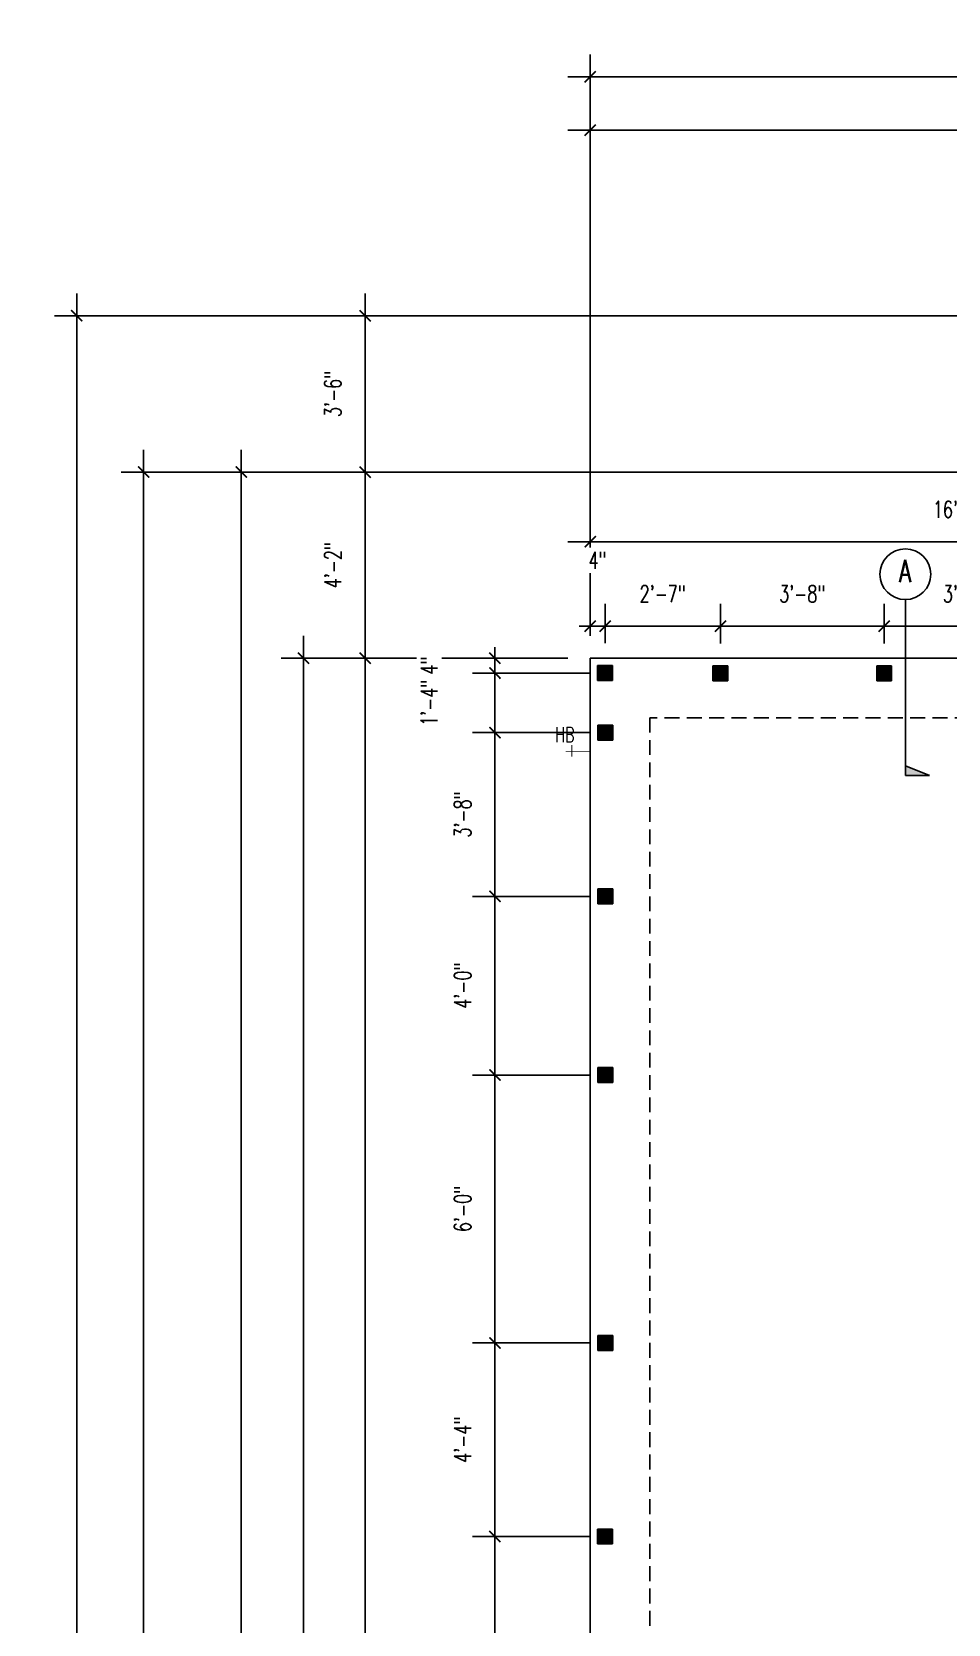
# Model space of a CAD drawing. Header units: inches. Extents: x -25328 to 8149, y -5530 to 4336.
# Drawn here: x -1619.8 to -1373.6, y 2278.3 to 2706.1 of the extents above; entities that cross this region are included whole.
import ezdxf

# ---------------------------------------------------------------- set-up
doc = ezdxf.new("R2010")
doc.units = ezdxf.units.IN
doc.header["$LTSCALE"] = 16
doc.header["$MEASUREMENT"] = 0
doc.linetypes.add('HIDDEN', pattern=[0.375, 0.25, -0.125])
doc.layers.get('0').update_dxf_attribs({"linetype": 'CONTINUOUS'})
doc.layers.get('DEFPOINTS').update_dxf_attribs({"linetype": 'CONTINUOUS'})
for name, color, linetype in [('CELLS', 165, 'CONTINUOUS'), ('CONC', 3, 'CONTINUOUS'), ('DIM', 5, 'CONTINUOUS'), ('DIMS', 5, 'CONTINUOUS'), ('PLUMBING', 4, 'CONTINUOUS'), ('TEXT', 11, 'CONTINUOUS'), ('WALLS EXT', 6, 'CONTINUOUS'), ('WALLS INT', 6, 'CONTINUOUS')]:
    doc.layers.add(name, color=color, linetype=linetype)
doc.styles.add('PAYTAS RM', font='romans.shx', dxfattribs={"width": 0.7, "height": 4.5})
doc.styles.add('PAYTS NOTES', font='romans.shx', dxfattribs={"width": 0.7, "height": 4.5})
doc.dimstyles.new('DIM- PAYTAS', dxfattribs={"dimscale": 48, "dimtxt": 0.1, "dimasz": 0.0625, "dimexe": 0.125, "dimexo": 0.125, "dimgap": 0.125, "dimtad": 1, "dimdec": 1, "dimzin": 3, "dimdsep": 46, "dimlunit": 4, "dimtxsty": 'PAYTAS RM', "dimblk": 'ARCHTICK', "dimcen": 0.09, "dimdle": 0.125, "dimclrd": 5, "dimclre": 5, "dimclrt": 11, "dimadec": 0, "dimazin": 0, "dimtfac": 1, "dimtdec": 1, "dimtofl": 0, "dimtmove": 2, "dimatfit": 3, "dimfxl": 0, "dimfrac": 2, "dimtolj": 1, "dimtzin": 3, "dimarcsym": 0})

# ---------------------------------------------------------------- blocks, each defined once
blk = doc.blocks.new('CELL')
at = {"layer": 'CELLS', "linetype": 'Continuous'}
for p, q in [((-1.99, -1.89), (-1.99, 2.11)), ((-1.99, 2.11), (2.01, 2.11)), ((2.01, 2.11), (2.01, -1.89)), ((2.01, -1.89), (-1.99, -1.89))]:
    blk.add_line(p, q, dxfattribs=at)
for points in [[(-1.99, 2.11), (-1.99, -1.89), (2.01, 2.11), (-0.07, -1.89)], [(2.01, 2.11), (-0.07, -1.89), (2.01, -0.79), (1.71, -1.89)], [(2.01, -0.79), (1.71, -1.89), (2.01, -1.89)]]:
    blk.add_solid(points, dxfattribs=at)
blk = doc.blocks.new('_ArchTick')
at = {"color": 0, "linetype": 'ByBlock', "const_width": 0.15}
blk.add_lwpolyline([(-0.5, -0.5), (0.5, 0.5)], dxfattribs=at)
blk = doc.blocks.new('*D1181')
at = {"layer": 'DEFPOINTS', "color": 0, "transparency": 16777216}
for p in [(-1267.8, 2569.12), (-1469.8, 2537.81), (-1267.8, 2537.81)]:
    blk.add_point(p, dxfattribs=at)
at = {"layer": 'DIM', "color": 5, "lineweight": -2, "transparency": 16777216}
for p, q in [((-1469.8, 2543.81), (-1469.8, 2575.12)), ((-1267.8, 2543.81), (-1267.8, 2575.12)), ((-1475.8, 2569.12), (-1261.8, 2569.12))]:
    blk.add_line(p, q, dxfattribs=at)
at = {"layer": 'DIM', "color": 5, "lineweight": -2, "transparency": 16777216, "xscale": 3, "yscale": 3, "zscale": 3, "rotation": 180}
blk.add_blockref('_ArchTick', (-1469.8, 2569.12), dxfattribs=at)
at = {"layer": 'DIM', "color": 5, "lineweight": -2, "transparency": 16777216, "xscale": 3, "yscale": 3, "zscale": 3}
blk.add_blockref('_ArchTick', (-1267.8, 2569.12), dxfattribs=at)
at = {"layer": 'DIM', "color": 11, "transparency": 16777216, "insert": (-1368.8, 2577.79), "char_height": 4.5, "attachment_point": 5, "style": 'PAYTAS RM'}
blk.add_mtext('\\A1;16\'-10"', dxfattribs=at)
blk = doc.blocks.new('*D1176')
at = {"layer": 'DEFPOINTS', "color": 0, "transparency": 16777216}
for p in [(-1530.28, 2537.81), (-1469.8, 2537.81), (-1495.29, 1901.81)]:
    blk.add_point(p, dxfattribs=at)
at = {"layer": 'DIMS', "color": 5, "lineweight": -2, "transparency": 16777216}
for p, q in [((-1530.28, 1895.81), (-1530.28, 2543.81)), ((-1475.8, 2537.81), (-1536.28, 2537.81)), ((-1501.29, 1901.81), (-1536.28, 1901.81))]:
    blk.add_line(p, q, dxfattribs=at)
at = {"layer": 'DIMS', "color": 5, "lineweight": -2, "transparency": 16777216, "xscale": 3, "yscale": 3, "zscale": 3}
for p, rotation in [((-1530.28, 2537.81), 90), ((-1530.28, 1901.81), 270)]:
    blk.add_blockref('_ArchTick', p, dxfattribs=dict(at, rotation=rotation))
at = {"layer": 'DIMS', "color": 11, "transparency": 16777216, "insert": (-1538.95, 2219.81), "char_height": 4.5, "attachment_point": 5, "rotation": 90, "style": 'PAYTAS RM'}
blk.add_mtext('\\A1;53\'-0"', dxfattribs=at)
blk = doc.blocks.new('*D1188')
at = {"layer": 'DEFPOINTS', "color": 0, "transparency": 16777216}
for p in [(-1546.81, 2537.81), (-1518.35, 2537.81), (-1485.01, 1885.81)]:
    blk.add_point(p, dxfattribs=at)
at = {"layer": 'WALLS INT', "color": 5, "lineweight": -2, "transparency": 16777216}
for p, q in [((-1546.81, 1879.81), (-1546.81, 2543.81)), ((-1524.35, 2537.81), (-1552.81, 2537.81)), ((-1491.01, 1885.81), (-1552.81, 1885.81))]:
    blk.add_line(p, q, dxfattribs=at)
at = {"layer": 'WALLS INT', "color": 5, "lineweight": -2, "transparency": 16777216, "xscale": 3, "yscale": 3, "zscale": 3}
for p, rotation in [((-1546.81, 2537.81), 90), ((-1546.81, 1885.81), 270)]:
    blk.add_blockref('_ArchTick', p, dxfattribs=dict(at, rotation=rotation))
at = {"layer": 'WALLS INT', "color": 11, "transparency": 16777216, "insert": (-1555.49, 2211.81), "char_height": 4.5, "attachment_point": 5, "rotation": 90, "style": 'PAYTAS RM', "bg_fill": 3, "box_fill_scale": 1.25, "bg_fill_color": 256, "bg_fill_true_color": 13158600, "bg_fill_transparency": 0}
blk.add_mtext('\\A1;54\'-4"', dxfattribs=at)
blk = doc.blocks.new('*D1189')
at = {"layer": 'DEFPOINTS', "color": 0, "transparency": 16777216}
for p in [(-1275.8, 2587.81), (-1530.28, 2537.81), (-1515.13, 2537.81)]:
    blk.add_point(p, dxfattribs=at)
at = {"layer": 'WALLS INT', "color": 5, "lineweight": -2, "transparency": 16777216}
for p, q in [((-1530.28, 2593.81), (-1530.28, 2531.81)), ((-1281.8, 2587.81), (-1536.28, 2587.81)), ((-1521.13, 2537.81), (-1536.28, 2537.81))]:
    blk.add_line(p, q, dxfattribs=at)
at = {"layer": 'WALLS INT', "color": 5, "lineweight": -2, "transparency": 16777216, "xscale": 3, "yscale": 3, "zscale": 3}
for p, rotation in [((-1530.28, 2587.81), 90), ((-1530.28, 2537.81), 270)]:
    blk.add_blockref('_ArchTick', p, dxfattribs=dict(at, rotation=rotation))
at = {"layer": 'WALLS INT', "color": 11, "transparency": 16777216, "insert": (-1538.95, 2562.81), "char_height": 4.5, "attachment_point": 5, "rotation": 90, "style": 'PAYTAS RM', "bg_fill": 3, "box_fill_scale": 1.25, "bg_fill_color": 256, "bg_fill_true_color": 13158600, "bg_fill_transparency": 0}
blk.add_mtext('\\A1;4\'-2"', dxfattribs=at)
blk = doc.blocks.new('*D1190')
at = {"layer": 'DEFPOINTS', "color": 0, "transparency": 16777216}
for p in [(-1518.31, 2587.81), (-1563.56, 1885.81), (-1441.83, 1885.81)]:
    blk.add_point(p, dxfattribs=at)
at = {"layer": 'WALLS INT', "color": 5, "lineweight": -2, "transparency": 16777216}
for p, q in [((-1563.56, 2593.81), (-1563.56, 1879.81)), ((-1524.31, 2587.81), (-1569.56, 2587.81)), ((-1447.83, 1885.81), (-1569.56, 1885.81))]:
    blk.add_line(p, q, dxfattribs=at)
at = {"layer": 'WALLS INT', "color": 5, "lineweight": -2, "transparency": 16777216, "xscale": 3, "yscale": 3, "zscale": 3}
for p, rotation in [((-1563.56, 2587.81), 90), ((-1563.56, 1885.81), 270)]:
    blk.add_blockref('_ArchTick', p, dxfattribs=dict(at, rotation=rotation))
at = {"layer": 'WALLS INT', "color": 11, "transparency": 16777216, "insert": (-1572.23, 2236.81), "char_height": 4.5, "attachment_point": 5, "rotation": 90, "style": 'PAYTAS RM', "bg_fill": 3, "box_fill_scale": 1.25, "bg_fill_color": 256, "bg_fill_true_color": 13158600, "bg_fill_transparency": 0}
blk.add_mtext('\\A1;58\'-6"', dxfattribs=at)
blk = doc.blocks.new('*D1193')
at = {"layer": 'DEFPOINTS', "color": 0, "transparency": 16777216}
for p in [(-1589.8, 2587.81), (-1496.76, 2587.81), (-1394.74, 1501.81)]:
    blk.add_point(p, dxfattribs=at)
at = {"layer": 'WALLS INT', "color": 5, "lineweight": -2, "transparency": 16777216}
for p, q in [((-1589.8, 1495.81), (-1589.8, 2593.81)), ((-1502.76, 2587.81), (-1595.8, 2587.81)), ((-1400.74, 1501.81), (-1595.8, 1501.81))]:
    blk.add_line(p, q, dxfattribs=at)
at = {"layer": 'WALLS INT', "color": 5, "lineweight": -2, "transparency": 16777216, "xscale": 3, "yscale": 3, "zscale": 3}
for p, rotation in [((-1589.8, 2587.81), 90), ((-1589.8, 1501.81), 270)]:
    blk.add_blockref('_ArchTick', p, dxfattribs=dict(at, rotation=rotation))
at = {"layer": 'WALLS INT', "color": 11, "transparency": 16777216, "insert": (-1598.47, 2044.81), "char_height": 4.5, "attachment_point": 5, "rotation": 90, "style": 'PAYTAS RM', "bg_fill": 3, "box_fill_scale": 1.25, "bg_fill_color": 256, "bg_fill_true_color": 13158600, "bg_fill_transparency": 0}
blk.add_mtext('\\A1;90\'-6"', dxfattribs=at)
blk = doc.blocks.new('*D1213')
at = {"layer": 'DEFPOINTS', "color": 0, "transparency": 16777216}
for p in [(-683.8, 2679.71), (-683.8, 2629.81), (-1469.8, 2537.81)]:
    blk.add_point(p, dxfattribs=at)
at = {"layer": 'DIM', "color": 5, "lineweight": -2, "transparency": 16777216}
for p, q in [((-1469.8, 2543.81), (-1469.8, 2685.71)), ((-683.8, 2635.81), (-683.8, 2685.71)), ((-1475.8, 2679.71), (-677.8, 2679.71))]:
    blk.add_line(p, q, dxfattribs=at)
at = {"layer": 'DIM', "color": 5, "lineweight": -2, "transparency": 16777216, "xscale": 3, "yscale": 3, "zscale": 3, "rotation": 180}
blk.add_blockref('_ArchTick', (-1469.8, 2679.71), dxfattribs=at)
at = {"layer": 'DIM', "color": 5, "lineweight": -2, "transparency": 16777216, "xscale": 3, "yscale": 3, "zscale": 3}
blk.add_blockref('_ArchTick', (-683.8, 2679.71), dxfattribs=at)
at = {"layer": 'DIM', "color": 11, "transparency": 16777216, "insert": (-1076.8, 2688.39), "char_height": 4.5, "attachment_point": 5, "style": 'PAYTAS RM', "bg_fill": 3, "box_fill_scale": 1.25, "bg_fill_color": 256, "bg_fill_true_color": 13158600, "bg_fill_transparency": 0}
blk.add_mtext('\\A1;65\'-6"', dxfattribs=at)
blk = doc.blocks.new('*D1270')
at = {"layer": 'DEFPOINTS', "color": 0, "transparency": 16777216}
for p in [(-1495.4, 2301.81), (-1463.8, 2301.81), (-1463.8, 2229.81)]:
    blk.add_point(p, dxfattribs=at)
at = {"layer": 'DIM', "color": 5, "lineweight": -2, "transparency": 16777216}
for p, q in [((-1495.4, 2223.81), (-1495.4, 2307.81)), ((-1469.8, 2301.81), (-1501.4, 2301.81)), ((-1469.8, 2229.81), (-1501.4, 2229.81))]:
    blk.add_line(p, q, dxfattribs=at)
at = {"layer": 'DIM', "color": 5, "lineweight": -2, "transparency": 16777216, "xscale": 3, "yscale": 3, "zscale": 3}
for p, rotation in [((-1495.4, 2301.81), 90), ((-1495.4, 2229.81), 270)]:
    blk.add_blockref('_ArchTick', p, dxfattribs=dict(at, rotation=rotation))
at = {"layer": 'DIM', "color": 11, "transparency": 16777216, "insert": (-1504.08, 2265.81), "char_height": 4.5, "attachment_point": 5, "rotation": 90, "style": 'PAYTAS RM', "bg_fill": 3, "box_fill_scale": 1.25, "bg_fill_color": 256, "bg_fill_true_color": 13158600, "bg_fill_transparency": 0}
blk.add_mtext('\\A1;6\'-0"', dxfattribs=at)
blk = doc.blocks.new('*D1271')
at = {"layer": 'DEFPOINTS', "color": 0, "transparency": 16777216}
for p in [(-1495.4, 2353.81), (-1463.74, 2353.81), (-1463.8, 2301.81)]:
    blk.add_point(p, dxfattribs=at)
at = {"layer": 'DIM', "color": 5, "lineweight": -2, "transparency": 16777216}
for p, q in [((-1495.4, 2295.81), (-1495.4, 2359.81)), ((-1469.74, 2353.81), (-1501.4, 2353.81)), ((-1469.8, 2301.81), (-1501.4, 2301.81))]:
    blk.add_line(p, q, dxfattribs=at)
at = {"layer": 'DIM', "color": 5, "lineweight": -2, "transparency": 16777216, "xscale": 3, "yscale": 3, "zscale": 3}
for p, rotation in [((-1495.4, 2353.81), 90), ((-1495.4, 2301.81), 270)]:
    blk.add_blockref('_ArchTick', p, dxfattribs=dict(at, rotation=rotation))
at = {"layer": 'DIM', "color": 11, "transparency": 16777216, "insert": (-1504.08, 2327.81), "char_height": 4.5, "attachment_point": 5, "rotation": 90, "style": 'PAYTAS RM', "bg_fill": 3, "box_fill_scale": 1.25, "bg_fill_color": 256, "bg_fill_true_color": 13158600, "bg_fill_transparency": 0}
blk.add_mtext('\\A1;4\'-4"', dxfattribs=at)
blk = doc.blocks.new('*D1272')
at = {"layer": 'DEFPOINTS', "color": 0, "transparency": 16777216}
for p in [(-1495.4, 2425.81), (-1463.74, 2425.81), (-1463.74, 2353.81)]:
    blk.add_point(p, dxfattribs=at)
at = {"layer": 'DIM', "color": 5, "lineweight": -2, "transparency": 16777216}
for p, q in [((-1495.4, 2347.81), (-1495.4, 2431.81)), ((-1469.74, 2425.81), (-1501.4, 2425.81)), ((-1469.74, 2353.81), (-1501.4, 2353.81))]:
    blk.add_line(p, q, dxfattribs=at)
at = {"layer": 'DIM', "color": 5, "lineweight": -2, "transparency": 16777216, "xscale": 3, "yscale": 3, "zscale": 3}
for p, rotation in [((-1495.4, 2425.81), 90), ((-1495.4, 2353.81), 270)]:
    blk.add_blockref('_ArchTick', p, dxfattribs=dict(at, rotation=rotation))
at = {"layer": 'DIM', "color": 11, "transparency": 16777216, "insert": (-1504.08, 2389.81), "char_height": 4.5, "attachment_point": 5, "rotation": 90, "style": 'PAYTAS RM', "bg_fill": 3, "box_fill_scale": 1.25, "bg_fill_color": 256, "bg_fill_true_color": 13158600, "bg_fill_transparency": 0}
blk.add_mtext('\\A1;6\'-0"', dxfattribs=at)
blk = doc.blocks.new('*D1273')
at = {"layer": 'DEFPOINTS', "color": 0, "transparency": 16777216}
for p in [(-1495.4, 2473.81), (-1463.74, 2473.81), (-1463.74, 2425.81)]:
    blk.add_point(p, dxfattribs=at)
at = {"layer": 'DIM', "color": 5, "lineweight": -2, "transparency": 16777216}
for p, q in [((-1495.4, 2419.81), (-1495.4, 2479.81)), ((-1469.74, 2473.81), (-1501.4, 2473.81)), ((-1469.74, 2425.81), (-1501.4, 2425.81))]:
    blk.add_line(p, q, dxfattribs=at)
at = {"layer": 'DIM', "color": 5, "lineweight": -2, "transparency": 16777216, "xscale": 3, "yscale": 3, "zscale": 3}
for p, rotation in [((-1495.4, 2473.81), 90), ((-1495.4, 2425.81), 270)]:
    blk.add_blockref('_ArchTick', p, dxfattribs=dict(at, rotation=rotation))
at = {"layer": 'DIM', "color": 11, "transparency": 16777216, "insert": (-1504.08, 2449.81), "char_height": 4.5, "attachment_point": 5, "rotation": 90, "style": 'PAYTAS RM', "bg_fill": 3, "box_fill_scale": 1.25, "bg_fill_color": 256, "bg_fill_true_color": 13158600, "bg_fill_transparency": 0}
blk.add_mtext('\\A1;4\'-0"', dxfattribs=at)
blk = doc.blocks.new('*D1274')
at = {"layer": 'DEFPOINTS', "color": 0, "transparency": 16777216}
for p in [(-1495.4, 2517.81), (-1463.74, 2517.81), (-1463.74, 2473.81)]:
    blk.add_point(p, dxfattribs=at)
at = {"layer": 'DIM', "color": 5, "lineweight": -2, "transparency": 16777216}
for p, q in [((-1495.4, 2467.81), (-1495.4, 2523.81)), ((-1469.74, 2517.81), (-1501.4, 2517.81)), ((-1469.74, 2473.81), (-1501.4, 2473.81))]:
    blk.add_line(p, q, dxfattribs=at)
at = {"layer": 'DIM', "color": 5, "lineweight": -2, "transparency": 16777216, "xscale": 3, "yscale": 3, "zscale": 3}
for p, rotation in [((-1495.4, 2517.81), 90), ((-1495.4, 2473.81), 270)]:
    blk.add_blockref('_ArchTick', p, dxfattribs=dict(at, rotation=rotation))
at = {"layer": 'DIM', "color": 11, "transparency": 16777216, "insert": (-1504.08, 2495.81), "char_height": 4.5, "attachment_point": 5, "rotation": 90, "style": 'PAYTAS RM', "bg_fill": 3, "box_fill_scale": 1.25, "bg_fill_color": 256, "bg_fill_true_color": 13158600, "bg_fill_transparency": 0}
blk.add_mtext('\\A1;3\'-8"', dxfattribs=at)
blk = doc.blocks.new('*D1275')
at = {"layer": 'DEFPOINTS', "color": 0, "transparency": 16777216}
for p in [(-1495.4, 2533.81), (-1463.8, 2533.81), (-1463.74, 2517.81)]:
    blk.add_point(p, dxfattribs=at)
at = {"layer": 'DIM', "color": 5, "lineweight": -2, "transparency": 16777216}
for p, q in [((-1495.4, 2511.81), (-1495.4, 2539.81)), ((-1469.8, 2533.81), (-1501.4, 2533.81)), ((-1469.74, 2517.81), (-1501.4, 2517.81))]:
    blk.add_line(p, q, dxfattribs=at)
at = {"layer": 'DIM', "color": 5, "lineweight": -2, "transparency": 16777216, "xscale": 3, "yscale": 3, "zscale": 3}
for p, rotation in [((-1495.4, 2533.81), 90), ((-1495.4, 2517.81), 270)]:
    blk.add_blockref('_ArchTick', p, dxfattribs=dict(at, rotation=rotation))
at = {"layer": 'DIM', "color": 11, "transparency": 16777216, "insert": (-1513.08, 2525.81), "char_height": 4.5, "attachment_point": 5, "rotation": 90, "style": 'PAYTAS RM', "bg_fill": 3, "box_fill_scale": 1.25, "bg_fill_color": 256, "bg_fill_true_color": 13158600, "bg_fill_transparency": 0}
blk.add_mtext('\\A1;1\'-4"', dxfattribs=at)
blk = doc.blocks.new('*D1276')
at = {"layer": 'DEFPOINTS', "color": 0, "transparency": 16777216}
for p in [(-1495.4, 2537.81), (-1469.8, 2537.81), (-1463.8, 2533.81)]:
    blk.add_point(p, dxfattribs=at)
at = {"layer": 'DIM', "color": 5, "lineweight": -2, "transparency": 16777216}
for p, q in [((-1475.8, 2537.81), (-1501.4, 2537.81)), ((-1495.4, 2537.81), (-1495.4, 2540.81)), ((-1469.8, 2533.81), (-1501.4, 2533.81)), ((-1495.4, 2533.81), (-1495.4, 2530.81))]:
    blk.add_line(p, q, dxfattribs=at)
at = {"layer": 'DIM', "color": 5, "lineweight": -2, "transparency": 16777216, "xscale": 3, "yscale": 3, "zscale": 3}
for p, rotation in [((-1495.4, 2537.81), 270), ((-1495.4, 2533.81), 90)]:
    blk.add_blockref('_ArchTick', p, dxfattribs=dict(at, rotation=rotation))
at = {"layer": 'DIM', "color": 11, "transparency": 16777216, "insert": (-1513.08, 2535.81), "char_height": 4.5, "attachment_point": 5, "rotation": 90, "style": 'PAYTAS RM', "bg_fill": 3, "box_fill_scale": 1.25, "bg_fill_color": 256, "bg_fill_true_color": 13158600, "bg_fill_transparency": 0}
blk.add_mtext('\\A1;4"', dxfattribs=at)
blk = doc.blocks.new('*D1277')
at = {"layer": 'DEFPOINTS', "color": 0, "transparency": 16777216}
for p in [(-1465.8, 2546.42), (-1469.8, 2537.81), (-1465.8, 2535.81)]:
    blk.add_point(p, dxfattribs=at)
at = {"layer": 'DIM', "color": 5, "lineweight": -2, "transparency": 16777216}
for p, q in [((-1469.8, 2543.81), (-1469.8, 2552.42)), ((-1465.8, 2541.81), (-1465.8, 2552.42)), ((-1469.8, 2546.42), (-1472.8, 2546.42)), ((-1465.8, 2546.42), (-1462.8, 2546.42))]:
    blk.add_line(p, q, dxfattribs=at)
at = {"layer": 'DIM', "color": 5, "lineweight": -2, "transparency": 16777216, "xscale": 3, "yscale": 3, "zscale": 3}
blk.add_blockref('_ArchTick', (-1469.8, 2546.42), dxfattribs=at)
at = {"layer": 'DIM', "color": 5, "lineweight": -2, "transparency": 16777216, "xscale": 3, "yscale": 3, "zscale": 3, "rotation": 180}
blk.add_blockref('_ArchTick', (-1465.8, 2546.42), dxfattribs=at)
at = {"layer": 'DIM', "color": 11, "transparency": 16777216, "insert": (-1467.8, 2564.1), "char_height": 4.5, "attachment_point": 5, "style": 'PAYTAS RM', "bg_fill": 3, "box_fill_scale": 1.25, "bg_fill_color": 256, "bg_fill_true_color": 13158600, "bg_fill_transparency": 0}
blk.add_mtext('\\A1;4"', dxfattribs=at)
blk = doc.blocks.new('*D1278')
at = {"layer": 'DEFPOINTS', "color": 0, "transparency": 16777216}
for p in [(-1434.8, 2546.42), (-1465.8, 2535.81), (-1434.8, 2535.75)]:
    blk.add_point(p, dxfattribs=at)
at = {"layer": 'DIM', "color": 5, "lineweight": -2, "transparency": 16777216}
for p, q in [((-1465.8, 2541.81), (-1465.8, 2552.42)), ((-1434.8, 2541.75), (-1434.8, 2552.42)), ((-1471.8, 2546.42), (-1428.8, 2546.42))]:
    blk.add_line(p, q, dxfattribs=at)
at = {"layer": 'DIM', "color": 5, "lineweight": -2, "transparency": 16777216, "xscale": 3, "yscale": 3, "zscale": 3, "rotation": 180}
blk.add_blockref('_ArchTick', (-1465.8, 2546.42), dxfattribs=at)
at = {"layer": 'DIM', "color": 5, "lineweight": -2, "transparency": 16777216, "xscale": 3, "yscale": 3, "zscale": 3}
blk.add_blockref('_ArchTick', (-1434.8, 2546.42), dxfattribs=at)
at = {"layer": 'DIM', "color": 11, "transparency": 16777216, "insert": (-1450.3, 2555.1), "char_height": 4.5, "attachment_point": 5, "style": 'PAYTAS RM', "bg_fill": 3, "box_fill_scale": 1.25, "bg_fill_color": 256, "bg_fill_true_color": 13158600, "bg_fill_transparency": 0}
blk.add_mtext('\\A1;2\'-7"', dxfattribs=at)
blk = doc.blocks.new('*D1279')
at = {"layer": 'DEFPOINTS', "color": 0, "transparency": 16777216}
for p in [(-1390.8, 2546.42), (-1434.8, 2535.75), (-1390.8, 2535.75)]:
    blk.add_point(p, dxfattribs=at)
at = {"layer": 'DIM', "color": 5, "lineweight": -2, "transparency": 16777216}
for p, q in [((-1434.8, 2541.75), (-1434.8, 2552.42)), ((-1390.8, 2541.75), (-1390.8, 2552.42)), ((-1440.8, 2546.42), (-1384.8, 2546.42))]:
    blk.add_line(p, q, dxfattribs=at)
at = {"layer": 'DIM', "color": 5, "lineweight": -2, "transparency": 16777216, "xscale": 3, "yscale": 3, "zscale": 3, "rotation": 180}
blk.add_blockref('_ArchTick', (-1434.8, 2546.42), dxfattribs=at)
at = {"layer": 'DIM', "color": 5, "lineweight": -2, "transparency": 16777216, "xscale": 3, "yscale": 3, "zscale": 3}
blk.add_blockref('_ArchTick', (-1390.8, 2546.42), dxfattribs=at)
at = {"layer": 'DIM', "color": 11, "transparency": 16777216, "insert": (-1412.8, 2555.1), "char_height": 4.5, "attachment_point": 5, "style": 'PAYTAS RM', "bg_fill": 3, "box_fill_scale": 1.25, "bg_fill_color": 256, "bg_fill_true_color": 13158600, "bg_fill_transparency": 0}
blk.add_mtext('\\A1;3\'-8"', dxfattribs=at)
blk = doc.blocks.new('*D1280')
at = {"layer": 'DEFPOINTS', "color": 0, "transparency": 16777216}
for p in [(-1346.8, 2546.42), (-1390.8, 2535.75), (-1346.8, 2535.75)]:
    blk.add_point(p, dxfattribs=at)
at = {"layer": 'DIM', "color": 5, "lineweight": -2, "transparency": 16777216}
for p, q in [((-1390.8, 2541.75), (-1390.8, 2552.42)), ((-1346.8, 2541.75), (-1346.8, 2552.42)), ((-1396.8, 2546.42), (-1340.8, 2546.42))]:
    blk.add_line(p, q, dxfattribs=at)
at = {"layer": 'DIM', "color": 5, "lineweight": -2, "transparency": 16777216, "xscale": 3, "yscale": 3, "zscale": 3, "rotation": 180}
blk.add_blockref('_ArchTick', (-1390.8, 2546.42), dxfattribs=at)
at = {"layer": 'DIM', "color": 5, "lineweight": -2, "transparency": 16777216, "xscale": 3, "yscale": 3, "zscale": 3}
blk.add_blockref('_ArchTick', (-1346.8, 2546.42), dxfattribs=at)
at = {"layer": 'DIM', "color": 11, "transparency": 16777216, "insert": (-1368.8, 2555.1), "char_height": 4.5, "attachment_point": 5, "style": 'PAYTAS RM', "bg_fill": 3, "box_fill_scale": 1.25, "bg_fill_color": 256, "bg_fill_true_color": 13158600, "bg_fill_transparency": 0}
blk.add_mtext('\\A1;3\'-8"', dxfattribs=at)
blk = doc.blocks.new('*D1357')
at = {"layer": 'DEFPOINTS', "color": 0, "transparency": 16777216}
for p in [(-641.8, 2694.05), (-1469.8, 2614.76), (-641.8, 1929.81)]:
    blk.add_point(p, dxfattribs=at)
at = {"layer": 'DIM', "color": 5, "lineweight": -2, "transparency": 16777216}
for p, q in [((-1469.8, 2620.76), (-1469.8, 2700.05)), ((-641.8, 1935.81), (-641.8, 2700.05)), ((-1475.8, 2694.05), (-635.8, 2694.05))]:
    blk.add_line(p, q, dxfattribs=at)
at = {"layer": 'DIM', "color": 5, "lineweight": -2, "transparency": 16777216, "xscale": 3, "yscale": 3, "zscale": 3, "rotation": 180}
blk.add_blockref('_ArchTick', (-1469.8, 2694.05), dxfattribs=at)
at = {"layer": 'DIM', "color": 5, "lineweight": -2, "transparency": 16777216, "xscale": 3, "yscale": 3, "zscale": 3}
blk.add_blockref('_ArchTick', (-641.8, 2694.05), dxfattribs=at)
at = {"layer": 'DIM', "color": 11, "transparency": 16777216, "insert": (-1055.8, 2702.73), "char_height": 4.5, "attachment_point": 5, "style": 'PAYTAS RM', "bg_fill": 3, "box_fill_scale": 1.25, "bg_fill_color": 256, "bg_fill_true_color": 13158600, "bg_fill_transparency": 0}
blk.add_mtext('\\A1;69\'-0"', dxfattribs=at)
blk = doc.blocks.new('*D1358')
at = {"layer": 'DEFPOINTS', "color": 0, "transparency": 16777216}
for p in [(-1021.8, 2629.81), (-1530.28, 2587.81), (-1501.08, 2587.81)]:
    blk.add_point(p, dxfattribs=at)
at = {"layer": 'DIM', "color": 5, "lineweight": -2, "transparency": 16777216}
for p, q in [((-1530.28, 2635.81), (-1530.28, 2581.81)), ((-1027.8, 2629.81), (-1536.28, 2629.81)), ((-1507.08, 2587.81), (-1536.28, 2587.81))]:
    blk.add_line(p, q, dxfattribs=at)
at = {"layer": 'DIM', "color": 5, "lineweight": -2, "transparency": 16777216, "xscale": 3, "yscale": 3, "zscale": 3}
for p, rotation in [((-1530.28, 2629.81), 90), ((-1530.28, 2587.81), 270)]:
    blk.add_blockref('_ArchTick', p, dxfattribs=dict(at, rotation=rotation))
at = {"layer": 'DIM', "color": 11, "transparency": 16777216, "insert": (-1538.95, 2608.81), "char_height": 4.5, "attachment_point": 5, "rotation": 90, "style": 'PAYTAS RM', "bg_fill": 3, "box_fill_scale": 1.25, "bg_fill_color": 256, "bg_fill_true_color": 13158600, "bg_fill_transparency": 0}
blk.add_mtext('\\A1;3\'-6"', dxfattribs=at)
blk = doc.blocks.new('*D1359')
at = {"layer": 'DEFPOINTS', "color": 0, "transparency": 16777216}
for p in [(-1509.78, 2629.81), (-1607.8, 1501.81), (-871.24, 1501.81)]:
    blk.add_point(p, dxfattribs=at)
at = {"layer": 'DIM', "color": 5, "lineweight": -2, "transparency": 16777216}
for p, q in [((-1607.8, 2635.81), (-1607.8, 1495.81)), ((-1515.78, 2629.81), (-1613.8, 2629.81)), ((-877.24, 1501.81), (-1613.8, 1501.81))]:
    blk.add_line(p, q, dxfattribs=at)
at = {"layer": 'DIM', "color": 5, "lineweight": -2, "transparency": 16777216, "xscale": 3, "yscale": 3, "zscale": 3}
for p, rotation in [((-1607.8, 2629.81), 90), ((-1607.8, 1501.81), 270)]:
    blk.add_blockref('_ArchTick', p, dxfattribs=dict(at, rotation=rotation))
at = {"layer": 'DIM', "color": 11, "transparency": 16777216, "insert": (-1616.47, 2065.81), "char_height": 4.5, "attachment_point": 5, "rotation": 90, "style": 'PAYTAS RM', "bg_fill": 3, "box_fill_scale": 1.25, "bg_fill_color": 256, "bg_fill_true_color": 13158600, "bg_fill_transparency": 0}
blk.add_mtext('\\A1;94\'-0"', dxfattribs=at)

msp = doc.modelspace()

# ---------------------------------------------------------------- hatches: boundary and pattern name
at = {"layer": 'DIMS'}
msp.add_hatch(color=256, dxfattribs=at).paths.add_polyline_path([(-1385.10349869, 2508.90793503), (-1385.10349869, 2506.25298816), (-1378.57358331, 2506.25298816)])

# ---------------------------------------------------------------- linework, layer by layer
for p, q in [((-1385.10349869, 2553.55716156), (-1385.10349869, 2506.25298816)), ((-1378.57358331, 2506.25298816), (-1385.10349869, 2508.90793503)), ((-1385.10349869, 2506.25298816), (-1378.57358331, 2506.25298816))]:
    msp.add_line(p, q, dxfattribs=at)
msp.add_circle((-1385.10349869, 2560.37221444), 6.81505288, dxfattribs=at)
at = {"layer": 'PLUMBING', "const_width": 0.25}
for points in [[(-1469.79906839, 2512.78179607), (-1476.35373297, 2512.78179607)], [(-1474.76694208, 2514.47884481), (-1474.76694208, 2511.32193446)]]:
    msp.add_lwpolyline(points, dxfattribs=at)
at = {"layer": 'WALLS EXT'}
for p, q in [((-1267.79906839, 2537.80728168), (-1469.79906839, 2537.80728168)), ((-1469.79906839, 2513.80728168), (-1469.79906839, 2537.80728168)), ((-1386.79906839, 2537.80728168), (-1394.79906839, 2537.80728168)), ((-1469.79906839, 2374.59180565), (-1469.79906839, 2515.80728168)), ((-1469.79906839, 2377.80728168), (-1469.79906839, 1901.80728168))]:
    msp.add_line(p, q, dxfattribs=at)

# ---------------------------------------------------------------- block references
at = {"layer": 'CELLS', "xscale": -1, "rotation": 270}
for p in [(-1465.90974134, 2533.79811215), (-1465.90974134, 2301.79811215)]:
    msp.add_blockref('CELL', p, dxfattribs=at)
at = {"layer": 'CELLS'}
for p, rotation in [((-1434.68839544, 2533.740594), 90.00000000000001), ((-1390.68839544, 2533.740594), 90.00000000000001), ((-1465.73238071, 2517.91795462), 180), ((-1465.73238071, 2473.91795462), 180), ((-1465.73238071, 2425.91795462), 180), ((-1465.73238071, 2353.91795462), 180)]:
    msp.add_blockref('CELL', p, dxfattribs=dict(at, rotation=rotation))

# ---------------------------------------------------------------- texts
at = {"layer": 'TEXT', "style": 'PAYTS NOTES', "width": 0.7}
for s, height, p in [('A', 6, (-1386.74690506, 2558.22633961)), ('HB', 4, (-1479.20839202, 2515.26711097))]:
    msp.add_text(s, height=height, dxfattribs=at).set_placement(p)

# ---------------------------------------------------------------- dimensions: what is measured, and where the dimension line sits
at = {"layer": 'DIM'}
dim = msp.add_linear_dim(base=(-1267.79906839, 2569.11525438), p1=(-1469.79906839, 2537.80728168), p2=(-1267.79906839, 2537.80728168), angle=0, dimstyle='DIM- PAYTAS', dxfattribs=at)
dim.commit()
dim.dimension.update_dxf_attribs({"geometry": '*D1181', "text_midpoint": (-1368.79906839, 2577.79382581)})
at = {"layer": 'DIMS'}
dim = msp.add_linear_dim(base=(-1530.27618796, 2537.80728168), p1=(-1495.28775064, 1901.80728168), p2=(-1469.79906839, 2537.80728168), angle=90, dimstyle='DIM- PAYTAS', dxfattribs=at)
dim.commit()
dim.dimension.update_dxf_attribs({"geometry": '*D1176', "text_midpoint": (-1538.95475939, 2219.80728168)})

# ---------------------------------------------------------------- next in the draw order: dimensions: what is measured, and where the dimension line sits
at = {"layer": 'WALLS INT'}
dim = msp.add_linear_dim(base=(-1546.80984531, 2537.80728168), p1=(-1485.01027784, 1885.80728168), p2=(-1518.35344433, 2537.80728168), angle=90, dimstyle='DIM- PAYTAS', override={"dimtfill": 1, "dimarcsym": 2}, dxfattribs=at)
dim.commit()
dim.dimension.update_dxf_attribs({"geometry": '*D1188', "text_midpoint": (-1555.48841674, 2211.80728168)})

# ---------------------------------------------------------------- next in the draw order: dimensions: what is measured, and where the dimension line sits
dim = msp.add_linear_dim(base=(-1530.27618796, 2537.80728168), p1=(-1275.79906839, 2587.80728168), p2=(-1515.12602446, 2537.80728168), angle=90, dimstyle='DIM- PAYTAS', override={"dimtfill": 1, "dimarcsym": 2}, dxfattribs=at)
dim.commit()
dim.dimension.update_dxf_attribs({"geometry": '*D1189', "text_midpoint": (-1538.95475939, 2562.80728168)})

# ---------------------------------------------------------------- next in the draw order: dimensions: what is measured, and where the dimension line sits
dim = msp.add_linear_dim(base=(-1563.55569002, 1885.80728168), p1=(-1518.30882275, 2587.80728168), p2=(-1441.82769087, 1885.80728168), angle=90, dimstyle='DIM- PAYTAS', override={"dimtfill": 1, "dimarcsym": 2}, dxfattribs=at)
dim.commit()
dim.dimension.update_dxf_attribs({"geometry": '*D1190', "text_midpoint": (-1572.23426145, 2236.80728168)})

# ---------------------------------------------------------------- next in the draw order: dimensions: what is measured, and where the dimension line sits
dim = msp.add_linear_dim(base=(-1589.79626654, 2587.80728168), p1=(-1394.73800536, 1501.80728168), p2=(-1496.75519357, 2587.80728168), angle=90, dimstyle='DIM- PAYTAS', override={"dimtfill": 1, "dimarcsym": 2}, dxfattribs=at)
dim.commit()
dim.dimension.update_dxf_attribs({"geometry": '*D1193', "text_midpoint": (-1598.47483797, 2044.80728168)})

# ---------------------------------------------------------------- next in the draw order: linework, layer by layer
at = {"layer": 'CONC', "linetype": 'HIDDEN'}
for p, q in [((-1283.79906839, 2521.80728168), (-1453.79906839, 2521.80728168)), ((-1453.79906839, 2521.80728168), (-1453.79906839, 1917.80728168))]:
    msp.add_line(p, q, dxfattribs=at)

# ---------------------------------------------------------------- next in the draw order: dimensions: what is measured, and where the dimension line sits
at = {"layer": 'DIM'}
dim = msp.add_linear_dim(base=(-683.79906839, 2679.71050983), p1=(-1469.79906839, 2537.80728168), p2=(-683.79906839, 2629.80728168), dimstyle='DIM- PAYTAS', override={"dimtfill": 1, "dimarcsym": 2}, dxfattribs=at)
dim.commit()
dim.dimension.update_dxf_attribs({"geometry": '*D1213', "text_midpoint": (-1076.79906839, 2688.38908125)})
dim = msp.add_linear_dim(base=(-1495.4007373, 2301.80728168), p1=(-1463.79906839, 2229.80728168), p2=(-1463.79906839, 2301.80728168), angle=90, dimstyle='DIM- PAYTAS', override={"dimtfill": 1, "dimarcsym": 2}, dxfattribs=at)
dim.commit()
dim.dimension.update_dxf_attribs({"geometry": '*D1270', "text_midpoint": (-1504.07930872, 2265.80728168)})

# ---------------------------------------------------------------- next in the draw order: dimensions: what is measured, and where the dimension line sits
dim = msp.add_linear_dim(base=(-1495.4007373, 2353.80728168), p1=(-1463.79906839, 2301.80728168), p2=(-1463.74155024, 2353.80728168), angle=90, dimstyle='DIM- PAYTAS', override={"dimtfill": 1, "dimarcsym": 2}, dxfattribs=at)
dim.commit()
dim.dimension.update_dxf_attribs({"geometry": '*D1271', "text_midpoint": (-1504.07930872, 2327.80728168)})

# ---------------------------------------------------------------- next in the draw order: dimensions: what is measured, and where the dimension line sits
dim = msp.add_linear_dim(base=(-1495.4007373, 2425.80728168), p1=(-1463.74155024, 2353.80728168), p2=(-1463.74155024, 2425.80728168), angle=90, dimstyle='DIM- PAYTAS', override={"dimtfill": 1, "dimarcsym": 2}, dxfattribs=at)
dim.commit()
dim.dimension.update_dxf_attribs({"geometry": '*D1272', "text_midpoint": (-1504.07930872, 2389.80728168)})

# ---------------------------------------------------------------- next in the draw order: dimensions: what is measured, and where the dimension line sits
dim = msp.add_linear_dim(base=(-1495.4007373, 2473.80728168), p1=(-1463.74155024, 2425.80728168), p2=(-1463.74155024, 2473.80728168), angle=90, dimstyle='DIM- PAYTAS', override={"dimtfill": 1, "dimarcsym": 2}, dxfattribs=at)
dim.commit()
dim.dimension.update_dxf_attribs({"geometry": '*D1273', "text_midpoint": (-1504.07930872, 2449.80728168)})

# ---------------------------------------------------------------- next in the draw order: dimensions: what is measured, and where the dimension line sits
dim = msp.add_linear_dim(base=(-1495.4007373, 2517.80728168), p1=(-1463.74155024, 2473.80728168), p2=(-1463.74155024, 2517.80728168), angle=90, dimstyle='DIM- PAYTAS', override={"dimtfill": 1, "dimarcsym": 2}, dxfattribs=at)
dim.commit()
dim.dimension.update_dxf_attribs({"geometry": '*D1274', "text_midpoint": (-1504.07930872, 2495.80728168)})

# ---------------------------------------------------------------- next in the draw order: dimensions: what is measured, and where the dimension line sits
dim = msp.add_linear_dim(base=(-1495.4007373, 2533.80728168), p1=(-1463.74155024, 2517.80728168), p2=(-1463.79906839, 2533.80728168), angle=90, dimstyle='DIM- PAYTAS', override={"dimtfill": 1, "dimarcsym": 2}, dxfattribs=at)
dim.commit()
dim.dimension.update_dxf_attribs({"geometry": '*D1275', "text_midpoint": (-1513.07930872, 2525.80728168)})

# ---------------------------------------------------------------- next in the draw order: dimensions: what is measured, and where the dimension line sits
dim = msp.add_linear_dim(base=(-1495.4007373, 2537.80728168), p1=(-1463.79906839, 2533.80728168), p2=(-1469.79906839, 2537.80728168), angle=90, dimstyle='DIM- PAYTAS', override={"dimtfill": 1, "dimarcsym": 2}, dxfattribs=at)
dim.commit()
dim.dimension.update_dxf_attribs({"geometry": '*D1276', "text_midpoint": (-1513.07930872, 2535.80728168)})

# ---------------------------------------------------------------- next in the draw order: dimensions: what is measured, and where the dimension line sits
dim = msp.add_linear_dim(base=(-1465.79906839, 2546.42143382), p1=(-1469.79906839, 2537.80728168), p2=(-1465.79906839, 2535.80728168), dimstyle='DIM- PAYTAS', override={"dimtfill": 1, "dimarcsym": 2}, dxfattribs=at)
dim.commit()
dim.dimension.update_dxf_attribs({"geometry": '*D1277', "text_midpoint": (-1467.79906839, 2564.10000525)})

# ---------------------------------------------------------------- next in the draw order: dimensions: what is measured, and where the dimension line sits
dim = msp.add_linear_dim(base=(-1434.79906839, 2546.42143382), p1=(-1465.79906839, 2535.80728168), p2=(-1434.79906839, 2535.74976353), dimstyle='DIM- PAYTAS', override={"dimtfill": 1, "dimarcsym": 2}, dxfattribs=at)
dim.commit()
dim.dimension.update_dxf_attribs({"geometry": '*D1278', "text_midpoint": (-1450.29906839, 2555.10000525)})

# ---------------------------------------------------------------- next in the draw order: dimensions: what is measured, and where the dimension line sits
dim = msp.add_linear_dim(base=(-1390.79906839, 2546.42143382), p1=(-1434.79906839, 2535.74976353), p2=(-1390.79906839, 2535.74976353), dimstyle='DIM- PAYTAS', override={"dimtfill": 1, "dimarcsym": 2}, dxfattribs=at)
dim.commit()
dim.dimension.update_dxf_attribs({"geometry": '*D1279', "text_midpoint": (-1412.79906839, 2555.10000525)})

# ---------------------------------------------------------------- next in the draw order: dimensions: what is measured, and where the dimension line sits
dim = msp.add_linear_dim(base=(-1346.79906839, 2546.42143382), p1=(-1390.79906839, 2535.74976353), p2=(-1346.79906839, 2535.74976353), dimstyle='DIM- PAYTAS', override={"dimtfill": 1, "dimarcsym": 2}, dxfattribs=at)
dim.commit()
dim.dimension.update_dxf_attribs({"geometry": '*D1280', "text_midpoint": (-1368.79906839, 2555.10000525)})

# ---------------------------------------------------------------- next in the draw order: dimensions: what is measured, and where the dimension line sits
dim = msp.add_linear_dim(base=(-641.79906839, 2694.05427596), p1=(-1469.79906839, 2614.75889575), p2=(-641.79906839, 1929.80728168), dimstyle='DIM- PAYTAS', override={"dimtfill": 1, "dimarcsym": 2}, dxfattribs=at)
dim.commit()
dim.dimension.update_dxf_attribs({"geometry": '*D1357', "text_midpoint": (-1055.79906839, 2702.73284739)})

# ---------------------------------------------------------------- next in the draw order: dimensions: what is measured, and where the dimension line sits
dim = msp.add_linear_dim(base=(-1530.27618796, 2587.80728168), p1=(-1021.79906839, 2629.80728168), p2=(-1501.08460045, 2587.80728168), angle=90, dimstyle='DIM- PAYTAS', override={"dimtfill": 1, "dimarcsym": 2}, dxfattribs=at)
dim.commit()
dim.dimension.update_dxf_attribs({"geometry": '*D1358', "text_midpoint": (-1538.95475939, 2608.80728168)})

# ---------------------------------------------------------------- next in the draw order: dimensions: what is measured, and where the dimension line sits
dim = msp.add_linear_dim(base=(-1607.79626654, 1501.80728168), p1=(-1509.77995857, 2629.80728168), p2=(-871.23777689, 1501.80728168), angle=90, dimstyle='DIM- PAYTAS', override={"dimtfill": 1, "dimarcsym": 2}, dxfattribs=at)
dim.commit()
dim.dimension.update_dxf_attribs({"geometry": '*D1359', "text_midpoint": (-1616.47483797, 2065.80728168)})

doc.saveas('drawing.dxf')
